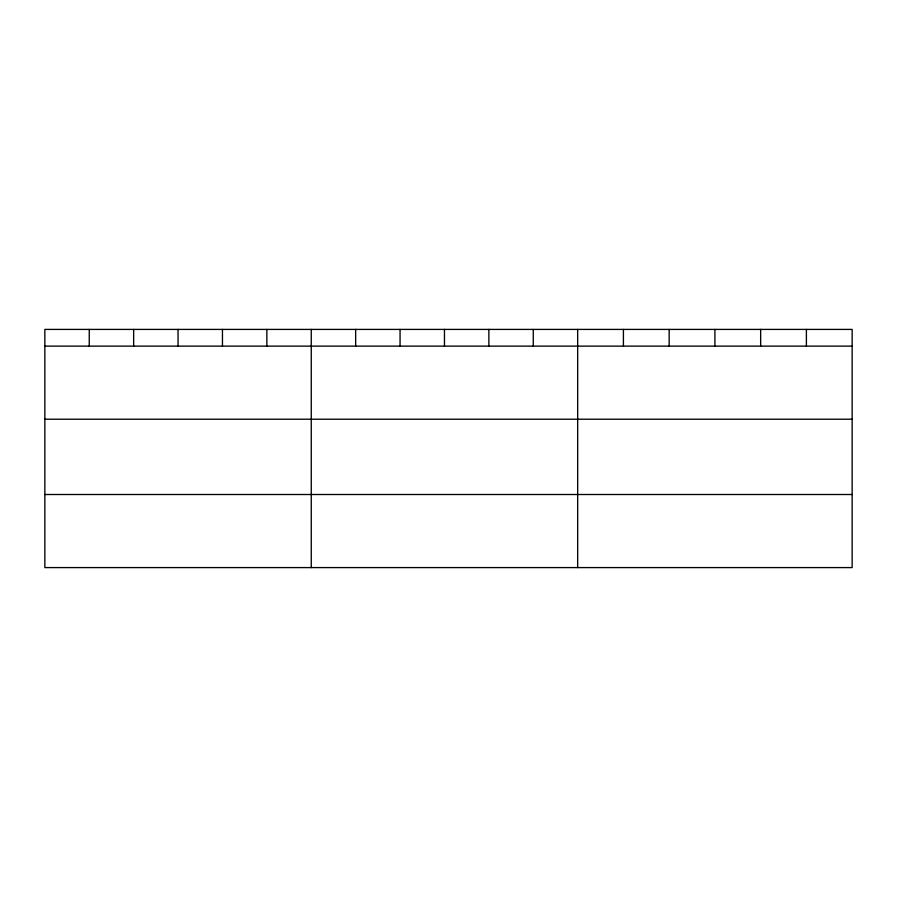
<?xml version="1.0" encoding="UTF-8"?>
<svg xmlns="http://www.w3.org/2000/svg" width="897" height="897" viewBox="0 0 897 897"><rect width="100%" height="100%" fill="white"/><g stroke="black" fill="none" stroke-linecap="round" stroke-linejoin="round"><path stroke-width="1.35" d="M852.15 346.13L852.15 567.588L44.85 567.588L44.85 329.412L852.15 329.412L852.15 346.13L44.85 346.13M44.85 419.213L852.15 419.213M44.85 494.505L852.15 494.505M806.403 329.412L806.403 346.13M760.656 329.412L760.656 346.13M714.909 329.412L714.909 346.13M669.162 329.412L669.162 346.13M623.415 329.412L623.415 346.13M577.668 329.412L577.668 567.588M533.267 329.412L533.267 346.13M488.865 329.412L488.865 346.13M444.464 329.412L444.464 346.13M400.062 329.412L400.062 346.13M355.661 329.412L355.661 346.13M311.259 329.412L311.259 567.588M266.858 329.412L266.858 346.13M222.456 329.412L222.456 346.13M178.055 329.412L178.055 346.13M133.653 329.412L133.653 346.13M89.251 329.412L89.251 346.13"/></g></svg>
